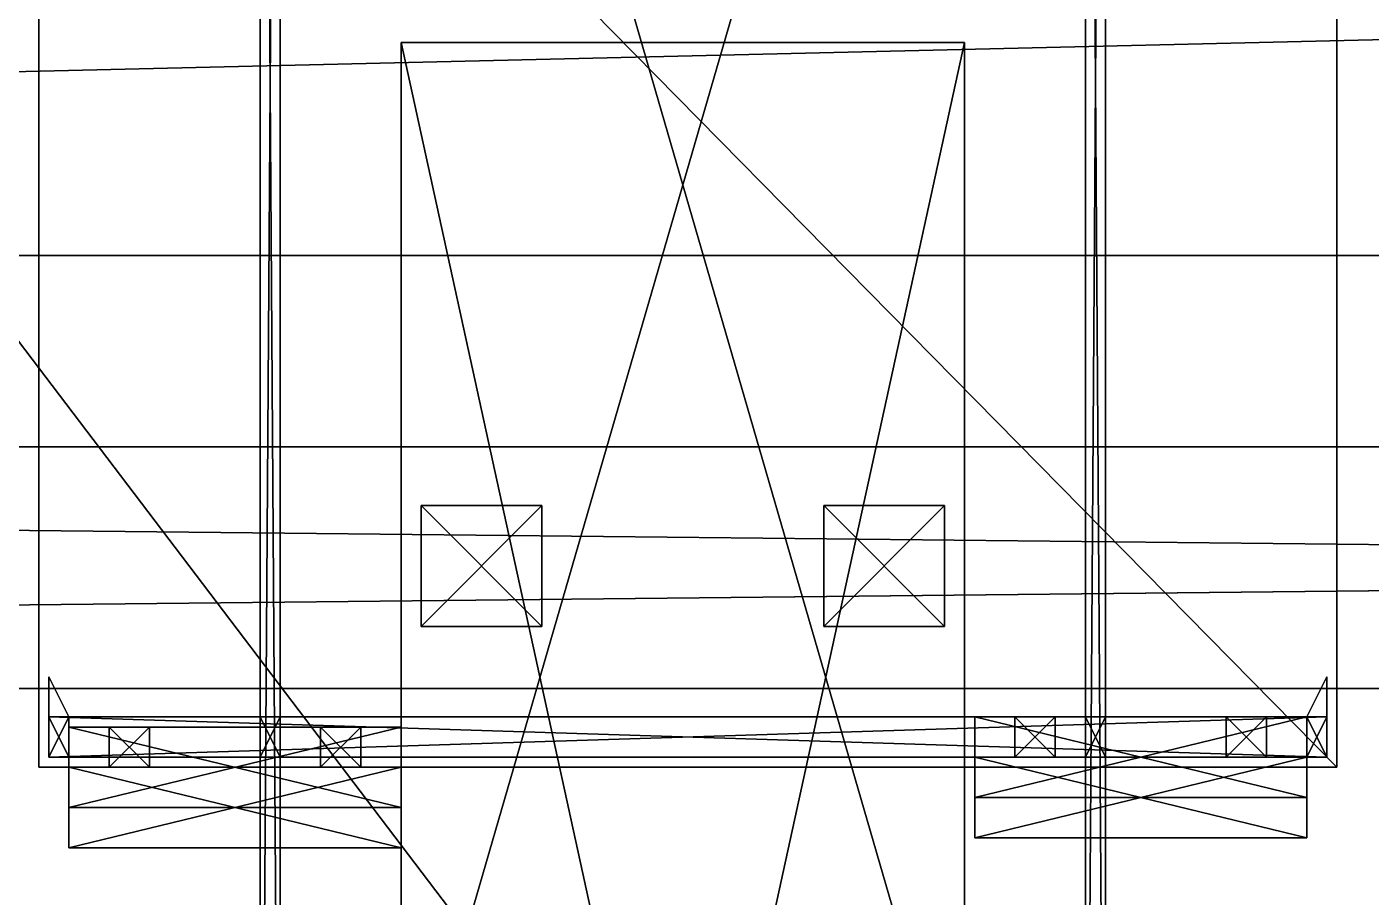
# Model space of a CAD drawing. Extents: x -6144 to 9632, y -5120 to 9632.
# Drawn here: x -1374.5 to -1240.9, y -1492.7 to -1406.3 of the extents above; entities that cross this region are included whole.
import ezdxf

# ---------------------------------------------------------------- set-up
doc = ezdxf.new("R2010")
doc.units = 0

msp = doc.modelspace()

# ---------------------------------------------------------------- meshes
at = {"layer": 'OBJECT001', "color": 50}
mesh = msp.add_polyface(dxfattribs=at)
corners = [(-2233, -1429, 4992), (-2233, -1429, -10688), (-2155, -1351, -10688), (-2155, -1351, 4992), (-2155, -3769, 4992), (-2155, -3769, -10688), (-2233, -3691, -10688), (-2233, -3691, 4992), (185, -3691, 4992), (185, -3691, -10688), (107, -3769, -10688), (107, -3769, 4992), (107, -1351, 4992), (107, -1351, -10688), (185, -1429, -10688), (185, -1429, 4992)]
mesh.append_faces([[corners[k] for k in face] for face in [(1, 3, 0), (5, 7, 4), (9, 11, 8), (13, 15, 12), (6, 0, 7), (14, 8, 15), (10, 4, 11), (2, 12, 3), (1, 13, 2), (11, 15, 8)]], dxfattribs={"vtx0": -1})
mesh.append_faces([[corners[k] for k in face] for face in [(1, 5, 10), (1, 10, 9), (1, 9, 14), (1, 14, 13), (11, 7, 0), (11, 0, 3), (11, 3, 12), (11, 12, 15)]], dxfattribs={"vtx0": -1, "vtx2": -1})
mesh.append_faces([[corners[k] for k in face] for face in [(1, 2, 3), (5, 6, 7), (9, 10, 11), (13, 14, 15), (6, 1, 0), (14, 9, 8), (10, 5, 4), (2, 13, 12), (1, 6, 5), (11, 4, 7)]], dxfattribs={"vtx2": -1})
at = {"layer": 'OBJECT089', "color": 50}
mesh = msp.add_polyface(dxfattribs=at)
corners = [(-2155, -1376, -11328), (-2155, -1429, -11328), (107, -1429, -11328), (107, -1376, -11328), (-2155, -1429, -10656), (-2155, -1376, -10656), (107, -1376, -10656), (107, -1429, -10656)]
mesh.append_faces([[corners[k] for k in face] for face in [(1, 3, 0), (5, 7, 4), (0, 4, 1), (2, 6, 3), (1, 7, 2), (3, 5, 0)]], dxfattribs={"vtx0": -1})
mesh.append_faces([[corners[k] for k in face] for face in [(1, 2, 3), (5, 6, 7), (0, 5, 4), (2, 7, 6), (1, 4, 7), (3, 6, 5)]], dxfattribs={"vtx2": -1})
at = {"layer": 'OBJECT1059', "color": 50}
mesh = msp.add_polyface(dxfattribs=at)
corners = [(-1335.320068, -1465.828125, 5147.75), (-1335.320068, -1465.828125, 5119.75), (-1335.320068, -1453.828979, 5119.75), (-1335.320068, -1453.828979, 5147.75), (-1323.320068, -1453.829102, 5147.75), (-1323.320068, -1453.829102, 5119.75), (-1323.320068, -1465.828125, 5119.75), (-1323.320068, -1465.828125, 5147.75)]
mesh.append_faces([[corners[k] for k in face] for face in [(1, 3, 0), (5, 7, 4), (6, 0, 7), (2, 4, 3), (1, 5, 2), (3, 7, 0)]], dxfattribs={"vtx0": -1})
mesh.append_faces([[corners[k] for k in face] for face in [(1, 2, 3), (5, 6, 7), (6, 1, 0), (2, 5, 4), (1, 6, 5), (3, 4, 7)]], dxfattribs={"vtx2": -1})
at = {"layer": 'OBJECT1070', "color": 50}
mesh = msp.add_polyface(dxfattribs=at)
corners = [(-1280.320068, -1482.8302, 5135.75), (-1280.320068, -1482.8302, 5131.75), (-1280.320068, -1474.828979, 5131.746094), (-1280.320068, -1474.828979, 5135.75), (-1247.320068, -1474.829102, 5135.75), (-1247.320068, -1474.829102, 5131.75), (-1247.320068, -1482.829956, 5131.746094), (-1247.320068, -1482.829956, 5135.75)]
mesh.append_faces([[corners[k] for k in face] for face in [(1, 3, 0), (5, 7, 4), (6, 0, 7), (2, 4, 3), (1, 5, 2), (3, 7, 0)]], dxfattribs={"vtx0": -1})
mesh.append_faces([[corners[k] for k in face] for face in [(1, 2, 3), (5, 6, 7), (6, 1, 0), (2, 5, 4), (1, 6, 5), (3, 4, 7)]], dxfattribs={"vtx2": -1})
at = {"layer": 'OBJECT1149', "color": 50}
mesh = msp.add_polyface(dxfattribs=at)
corners = [(-1366.320068, -1479.828125, 5147.75), (-1366.320068, -1479.828125, 5115.75), (-1366.320068, -1475.828979, 5115.753906), (-1366.320068, -1475.828979, 5147.75), (-1362.320068, -1475.829102, 5147.75), (-1362.320068, -1475.829102, 5115.75), (-1362.320068, -1479.828125, 5115.753906), (-1362.320068, -1479.828125, 5147.75)]
mesh.append_faces([[corners[k] for k in face] for face in [(1, 3, 0), (5, 7, 4), (6, 0, 7), (2, 4, 3), (1, 5, 2), (3, 7, 0)]], dxfattribs={"vtx0": -1})
mesh.append_faces([[corners[k] for k in face] for face in [(1, 2, 3), (5, 6, 7), (6, 1, 0), (2, 5, 4), (1, 6, 5), (3, 4, 7)]], dxfattribs={"vtx2": -1})
at = {"layer": 'OBJECT1171', "color": 50}
mesh = msp.add_polyface(dxfattribs=at)
corners = [(-1372.320068, -1478.82605, 5247.75), (-1372.320068, -1478.82605, 5151.75), (-1372.320068, -1474.828979, 5151.746094), (-1372.320068, -1474.828979, 5247.75), (-1370.320068, -1474.829102, 5247.75), (-1370.320068, -1474.829102, 5151.75), (-1370.320068, -1478.826294, 5151.746094), (-1370.320068, -1478.826294, 5247.75)]
mesh.append_faces([[corners[k] for k in face] for face in [(1, 3, 0), (5, 7, 4), (6, 0, 7), (2, 4, 3), (1, 5, 2), (3, 7, 0)]], dxfattribs={"vtx0": -1})
mesh.append_faces([[corners[k] for k in face] for face in [(1, 2, 3), (5, 6, 7), (6, 1, 0), (2, 5, 4), (1, 6, 5), (3, 4, 7)]], dxfattribs={"vtx2": -1})
at = {"layer": 'OBJECT1222', "color": 50}
mesh = msp.add_polyface(dxfattribs=at)
corners = [(-2160, -1472, 5120), (-2160, -1472, 5112), (-2160, -1448, 5112), (-2160, -1448, 5120), (112, -1448, 5120), (112, -1448, 5112), (112, -1472, 5112), (112, -1472, 5120)]
mesh.append_faces([[corners[k] for k in face] for face in [(1, 3, 0), (5, 7, 4), (6, 0, 7), (2, 4, 3), (1, 5, 2), (3, 7, 0)]], dxfattribs={"vtx0": -1})
mesh.append_faces([[corners[k] for k in face] for face in [(1, 2, 3), (5, 6, 7), (6, 1, 0), (2, 5, 4), (1, 6, 5), (3, 4, 7)]], dxfattribs={"vtx2": -1})
at = {"layer": 'OBJECT1227', "color": 50}
mesh = msp.add_polyface(dxfattribs=at)
corners = [(-1276.320068, -1478.82605, 5147.75), (-1276.320068, -1478.82605, 5115.75), (-1276.320068, -1474.828979, 5115.753906), (-1276.320068, -1474.828979, 5147.75), (-1272.320068, -1474.829102, 5147.75), (-1272.320068, -1474.829102, 5115.75), (-1272.320068, -1478.826294, 5115.753906), (-1272.320068, -1478.826294, 5147.75)]
mesh.append_faces([[corners[k] for k in face] for face in [(1, 3, 0), (5, 7, 4), (6, 0, 7), (2, 4, 3), (1, 5, 2), (3, 7, 0)]], dxfattribs={"vtx0": -1})
mesh.append_faces([[corners[k] for k in face] for face in [(1, 2, 3), (5, 6, 7), (6, 1, 0), (2, 5, 4), (1, 6, 5), (3, 4, 7)]], dxfattribs={"vtx2": -1})
at = {"layer": 'OBJECT1272', "color": 50}
mesh = msp.add_polyface(dxfattribs=at)
corners = [(-1255.320068, -1478.82605, 5147.75), (-1255.320068, -1478.82605, 5115.75), (-1255.320068, -1474.828979, 5115.753906), (-1255.320068, -1474.828979, 5147.75), (-1251.320068, -1474.829102, 5147.75), (-1251.320068, -1474.829102, 5115.75), (-1251.320068, -1478.826294, 5115.753906), (-1251.320068, -1478.826294, 5147.75)]
mesh.append_faces([[corners[k] for k in face] for face in [(1, 3, 0), (5, 7, 4), (6, 0, 7), (2, 4, 3), (1, 5, 2), (3, 7, 0)]], dxfattribs={"vtx0": -1})
mesh.append_faces([[corners[k] for k in face] for face in [(1, 2, 3), (5, 6, 7), (6, 1, 0), (2, 5, 4), (1, 6, 5), (3, 4, 7)]], dxfattribs={"vtx2": -1})
at = {"layer": 'OBJECT1273', "color": 50}
mesh = msp.add_polyface(dxfattribs=at)
corners = [(-1269.320068, -1478.82605, 5255.75), (-1269.320068, -1478.82605, 5251.75), (-1269.320068, -1474.828979, 5251.753906), (-1269.320068, -1474.828979, 5255.75), (-1267.320068, -1474.829102, 5255.75), (-1267.320068, -1474.829102, 5251.75), (-1267.320068, -1478.826294, 5251.753906), (-1267.320068, -1478.826294, 5255.75)]
mesh.append_faces([[corners[k] for k in face] for face in [(1, 3, 0), (5, 7, 4), (6, 0, 7), (2, 4, 3), (1, 5, 2), (3, 7, 0)]], dxfattribs={"vtx0": -1})
mesh.append_faces([[corners[k] for k in face] for face in [(1, 2, 3), (5, 6, 7), (6, 1, 0), (2, 5, 4), (1, 6, 5), (3, 4, 7)]], dxfattribs={"vtx2": -1})
at = {"layer": 'OBJECT1301', "color": 50}
mesh = msp.add_polyface(dxfattribs=at)
corners = [(-1351.320068, -1559.828125, 5259.75), (-1351.320068, -1559.828125, 5255.75), (-1351.320068, -1264.828979, 5255.75), (-1351.320068, -1264.828979, 5259.75), (-1349.320068, -1264.829102, 5259.75), (-1349.320068, -1264.829102, 5255.75), (-1349.320068, -1559.828125, 5255.75), (-1349.320068, -1559.828125, 5259.75)]
mesh.append_faces([[corners[k] for k in face] for face in [(1, 3, 0), (5, 7, 4), (6, 0, 7), (2, 4, 3), (1, 5, 2), (3, 7, 0)]], dxfattribs={"vtx0": -1})
mesh.append_faces([[corners[k] for k in face] for face in [(1, 2, 3), (5, 6, 7), (6, 1, 0), (2, 5, 4), (1, 6, 5), (3, 4, 7)]], dxfattribs={"vtx2": -1})
at = {"layer": 'OBJECT1317', "color": 50}
mesh = msp.add_polyface(dxfattribs=at)
corners = [(-1370.320068, -1483.82605, 5135.75), (-1370.320068, -1483.82605, 5131.75), (-1370.320068, -1475.828979, 5131.746094), (-1370.320068, -1475.828979, 5135.75), (-1337.320068, -1475.829102, 5135.75), (-1337.320068, -1475.829102, 5131.75), (-1337.320068, -1483.826294, 5131.746094), (-1337.320068, -1483.826294, 5135.75)]
mesh.append_faces([[corners[k] for k in face] for face in [(1, 3, 0), (5, 7, 4), (6, 0, 7), (2, 4, 3), (1, 5, 2), (3, 7, 0)]], dxfattribs={"vtx0": -1})
mesh.append_faces([[corners[k] for k in face] for face in [(1, 2, 3), (5, 6, 7), (6, 1, 0), (2, 5, 4), (1, 6, 5), (3, 4, 7)]], dxfattribs={"vtx2": -1})
at = {"layer": 'OBJECT1342', "color": 50}
mesh = msp.add_polyface(dxfattribs=at)
corners = [(-1349.320068, -1559.828125, 5259.75), (-1349.320068, -1559.828125, 5255.75), (-1349.320068, -1284.129517, 5255.75), (-1349.320068, -1284.129517, 5259.75), (-1269.320068, -1284.129517, 5259.75), (-1269.320068, -1284.129517, 5255.75), (-1269.320068, -1559.828125, 5255.75), (-1269.320068, -1559.828125, 5259.75)]
mesh.append_faces([[corners[k] for k in face] for face in [(1, 3, 0), (5, 7, 4), (6, 0, 7), (2, 4, 3), (1, 5, 2), (3, 7, 0)]], dxfattribs={"vtx0": -1})
mesh.append_faces([[corners[k] for k in face] for face in [(1, 2, 3), (5, 6, 7), (6, 1, 0), (2, 5, 4), (1, 6, 5), (3, 4, 7)]], dxfattribs={"vtx2": -1})
at = {"layer": 'OBJECT1384', "color": 50}
mesh = msp.add_polyface(dxfattribs=at)
corners = [(-1345.320068, -1479.828125, 5147.75), (-1345.320068, -1479.828125, 5115.75), (-1345.320068, -1475.828979, 5115.753906), (-1345.320068, -1475.828979, 5147.75), (-1341.320068, -1475.829102, 5147.75), (-1341.320068, -1475.829102, 5115.75), (-1341.320068, -1479.828125, 5115.753906), (-1341.320068, -1479.828125, 5147.75)]
mesh.append_faces([[corners[k] for k in face] for face in [(1, 3, 0), (5, 7, 4), (6, 0, 7), (2, 4, 3), (1, 5, 2), (3, 7, 0)]], dxfattribs={"vtx0": -1})
mesh.append_faces([[corners[k] for k in face] for face in [(1, 2, 3), (5, 6, 7), (6, 1, 0), (2, 5, 4), (1, 6, 5), (3, 4, 7)]], dxfattribs={"vtx2": -1})
at = {"layer": 'OBJECT1414', "color": 50}
mesh = msp.add_polyface(dxfattribs=at)
corners = [(-1283.320313, -1465.829956, 5119.75), (-1295.324219, -1465.829956, 5119.75), (-1295.320313, -1465.829956, 5147.75), (-1283.320068, -1465.829956, 5147.75), (-1295.320313, -1453.829956, 5119.75), (-1283.320068, -1453.829956, 5119.75), (-1283.320313, -1453.829956, 5147.75), (-1295.324219, -1453.829956, 5147.75)]
mesh.append_faces([[corners[k] for k in face] for face in [(1, 3, 0), (5, 7, 4), (4, 0, 5), (2, 6, 3), (1, 7, 2), (5, 3, 6)]], dxfattribs={"vtx0": -1})
mesh.append_faces([[corners[k] for k in face] for face in [(1, 2, 3), (5, 6, 7), (4, 1, 0), (2, 7, 6), (1, 4, 7), (5, 0, 3)]], dxfattribs={"vtx2": -1})
at = {"layer": 'OBJECT1559', "color": 50}
mesh = msp.add_polyface(dxfattribs=at)
corners = [(-1373.320313, -1348.829956, 5147.75), (-1244.320068, -1348.829956, 5147.75), (-1244.320313, -1348.829956, 5151.75), (-1373.320313, -1348.829956, 5151.75), (-1373.320313, -1479.829956, 5147.75), (-1244.320313, -1479.828125, 5147.75), (-1373.320313, -1479.828125, 5151.75), (-1244.320068, -1479.829956, 5151.75)]
mesh.append_faces([[corners[k] for k in face] for face in [(1, 3, 0), (0, 5, 1), (3, 7, 6), (0, 6, 4), (1, 7, 2), (4, 7, 5)]], dxfattribs={"vtx0": -1})
mesh.append_faces([[corners[k] for k in face] for face in [(1, 2, 3), (0, 4, 5), (3, 2, 7), (0, 3, 6), (1, 5, 7), (4, 6, 7)]], dxfattribs={"vtx2": -1})
at = {"layer": 'OBJECT1564', "color": 50}
mesh = msp.add_polyface(dxfattribs=at)
corners = [(-1267.320068, -1263.859741, 5259.75), (-1267.320068, -1263.859741, 5255.75), (-1267.320068, -1559.828125, 5255.75), (-1267.320068, -1559.828125, 5259.75), (-1269.320068, -1559.829956, 5255.75), (-1269.320313, -1559.829956, 5259.75), (-1269.320313, -1263.860107, 5255.75), (-1269.320068, -1263.860107, 5259.75)]
mesh.append_faces([[corners[k] for k in face] for face in [(1, 3, 0), (2, 5, 3), (1, 7, 6), (2, 6, 4), (0, 5, 7), (4, 7, 5)]], dxfattribs={"vtx0": -1})
mesh.append_faces([[corners[k] for k in face] for face in [(1, 2, 3), (2, 4, 5), (1, 0, 7), (2, 1, 6), (0, 3, 5), (4, 6, 7)]], dxfattribs={"vtx2": -1})
at = {"layer": 'OBJECT1568', "color": 50}
mesh = msp.add_polyface(dxfattribs=at)
corners = [(-1370.320068, -1487.8302, 5119.75), (-1370.320068, -1487.8302, 5115.75), (-1370.320068, -1479.828979, 5115.753906), (-1370.320068, -1479.828979, 5119.75), (-1337.320068, -1479.829102, 5119.75), (-1337.320068, -1479.829102, 5115.75), (-1337.320068, -1487.829956, 5115.753906), (-1337.320068, -1487.829956, 5119.75)]
mesh.append_faces([[corners[k] for k in face] for face in [(1, 3, 0), (5, 7, 4), (6, 0, 7), (2, 4, 3), (1, 5, 2), (3, 7, 0)]], dxfattribs={"vtx0": -1})
mesh.append_faces([[corners[k] for k in face] for face in [(1, 2, 3), (5, 6, 7), (6, 1, 0), (2, 5, 4), (1, 6, 5), (3, 4, 7)]], dxfattribs={"vtx2": -1})
at = {"layer": 'OBJECT1589', "color": 50}
mesh = msp.add_polyface(dxfattribs=at)
corners = [(-1247.320068, -1478.82605, 5247.75), (-1247.320068, -1478.82605, 5151.75), (-1247.320068, -1474.828979, 5151.746094), (-1247.320068, -1474.828979, 5247.75), (-1245.320068, -1474.829102, 5247.75), (-1245.320068, -1474.829102, 5151.75), (-1245.320068, -1478.826294, 5151.746094), (-1245.320068, -1478.826294, 5247.75)]
mesh.append_faces([[corners[k] for k in face] for face in [(1, 3, 0), (5, 7, 4), (6, 0, 7), (2, 4, 3), (1, 5, 2), (3, 7, 0)]], dxfattribs={"vtx0": -1})
mesh.append_faces([[corners[k] for k in face] for face in [(1, 2, 3), (5, 6, 7), (6, 1, 0), (2, 5, 4), (1, 6, 5), (3, 4, 7)]], dxfattribs={"vtx2": -1})
at = {"layer": 'OBJECT1613', "color": 50}
mesh = msp.add_polyface(dxfattribs=at)
corners = [(107, -1351.011719, 4992), (-2155, -1351.011597, 4992), (-2155, -1429, 4992), (107, -1429, 4992), (-2155, -1429, 5134), (107, -1429, 5134)]
mesh.append_faces([[corners[k] for k in face] for face in [(1, 4, 2), (0, 3, 5)]])
mesh.append_faces([[corners[k] for k in face] for face in [(1, 3, 0), (1, 5, 4), (2, 5, 3)]], dxfattribs={"vtx0": -1})
mesh.append_faces([[corners[k] for k in face] for face in [(1, 2, 3), (1, 0, 5), (2, 4, 5)]], dxfattribs={"vtx2": -1})
at = {"layer": 'OBJECT1620', "color": 50}
mesh = msp.add_polyface(dxfattribs=at)
corners = [(-1372.320313, -1478.828125, 5251.75), (-1372.320313, -1474.829956, 5251.75), (-1245.32019, -1474.828125, 5251.75), (-1245.32019, -1478.824219, 5251.75), (-1372.320068, -1474.828125, 5247.75), (-1372.320068, -1478.824219, 5247.75), (-1245.320068, -1478.828125, 5247.75), (-1245.320068, -1474.829956, 5247.75)]
mesh.append_faces([[corners[k] for k in face] for face in [(1, 3, 0), (1, 5, 4), (3, 7, 6), (0, 6, 5), (2, 4, 7), (5, 7, 4)]], dxfattribs={"vtx0": -1})
mesh.append_faces([[corners[k] for k in face] for face in [(1, 2, 3), (1, 0, 5), (3, 2, 7), (0, 3, 6), (2, 1, 4), (5, 6, 7)]], dxfattribs={"vtx2": -1})
at = {"layer": 'OBJECT181', "color": 50}
mesh = msp.add_polyface(dxfattribs=at)
corners = [(-2304, -1280, -11360), (2304, -1280, -11360), (2304, -1280, -11328), (-2304, -1280, -11328), (-2304, -4224, -11360), (2304, -4224, -11360), (-2304, -4224, -11328), (2304, -4224, -11328)]
mesh.append_faces([[corners[k] for k in face] for face in [(1, 3, 0), (0, 5, 1), (3, 7, 6), (0, 6, 4), (1, 7, 2), (4, 7, 5)]], dxfattribs={"vtx0": -1})
mesh.append_faces([[corners[k] for k in face] for face in [(1, 2, 3), (0, 4, 5), (3, 2, 7), (0, 3, 6), (1, 5, 7), (4, 6, 7)]], dxfattribs={"vtx2": -1})
at = {"layer": 'OBJECT256', "color": 50}
mesh = msp.add_polyface(dxfattribs=at)
corners = [(-1337.320068, -1663.8302, 5215.75), (-1337.320068, -1663.8302, 5151.75), (-1337.320068, -1407.828979, 5151.746094), (-1337.320068, -1407.828979, 5215.75), (-1281.320068, -1407.829102, 5215.75), (-1281.320068, -1407.829102, 5151.75), (-1281.320068, -1663.829956, 5151.746094), (-1281.320068, -1663.829956, 5215.75)]
mesh.append_faces([[corners[k] for k in face] for face in [(1, 3, 0), (5, 7, 4), (6, 0, 7), (2, 4, 3), (1, 5, 2), (3, 7, 0)]], dxfattribs={"vtx0": -1})
mesh.append_faces([[corners[k] for k in face] for face in [(1, 2, 3), (5, 6, 7), (6, 1, 0), (2, 5, 4), (1, 6, 5), (3, 4, 7)]], dxfattribs={"vtx2": -1})
at = {"layer": 'OBJECT354', "color": 50}
mesh = msp.add_polyface(dxfattribs=at)
corners = [(-2155, -3691, 5104), (-2155, -3691, 4992), (-2155, -1429, 4992), (-2155, -1429, 5104), (107, -1429, 5104), (107, -1429, 4992), (107, -3691, 4992), (107, -3691, 5104)]
mesh.append_faces([[corners[k] for k in face] for face in [(1, 3, 0), (5, 7, 4), (6, 0, 7), (2, 4, 3), (1, 5, 2), (3, 7, 0)]], dxfattribs={"vtx0": -1})
mesh.append_faces([[corners[k] for k in face] for face in [(1, 2, 3), (5, 6, 7), (6, 1, 0), (2, 5, 4), (1, 6, 5), (3, 4, 7)]], dxfattribs={"vtx2": -1})
at = {"layer": 'OBJECT355', "color": 50}
mesh = msp.add_polyface(dxfattribs=at)
corners = [(-6144, -5120, 9664), (-6144, -5120, 9408), (-6144, 3840, 9408), (-6144, 3840, 9664), (2560, 3840, 9664), (2560, 3840, 9408), (2560, -5120, 9408), (2560, -5120, 9664)]
mesh.append_faces([[corners[k] for k in face] for face in [(1, 3, 0), (5, 7, 4), (6, 0, 7), (2, 4, 3), (1, 5, 2), (3, 7, 0)]], dxfattribs={"vtx0": -1})
mesh.append_faces([[corners[k] for k in face] for face in [(1, 2, 3), (5, 6, 7), (6, 1, 0), (2, 5, 4), (1, 6, 5), (3, 4, 7)]], dxfattribs={"vtx2": -1})
at = {"layer": 'OBJECT356', "color": 50}
mesh = msp.add_polyface(dxfattribs=at)
corners = [(2560, -5120, -11616), (-6144, -5120, -11616), (-6144, -5120, -11360), (2560, -5120, -11360), (-6144, 3840, -11616), (2560, 3840, -11616), (2560, 3840, -11360), (-6144, 3840, -11360)]
mesh.append_faces([[corners[k] for k in face] for face in [(1, 3, 0), (5, 7, 4), (4, 0, 5), (2, 6, 3), (1, 7, 2), (5, 3, 6)]], dxfattribs={"vtx0": -1})
mesh.append_faces([[corners[k] for k in face] for face in [(1, 2, 3), (5, 6, 7), (4, 1, 0), (2, 7, 6), (1, 4, 7), (5, 0, 3)]], dxfattribs={"vtx2": -1})
at = {"layer": 'OBJECT572', "color": 50}
mesh = msp.add_polyface(dxfattribs=at)
corners = [(-1245.320313, -1470.828125, 5151.75), (-1247.320923, -1474.829956, 5151.75), (-1245.320313, -1474.828125, 5151.75), (-1247.3125, -1474.828125, 5247.75), (-1245.320313, -1470.84375, 5247.75), (-1245.320313, -1474.829956, 5247.75)]
mesh.append_faces([[corners[k] for k in face] for face in [(1, 2, 0), (4, 5, 3)]])
mesh.append_faces([[corners[k] for k in face] for face in [(0, 3, 1), (2, 4, 0), (1, 5, 2)]], dxfattribs={"vtx0": -1})
mesh.append_faces([[corners[k] for k in face] for face in [(0, 4, 3), (2, 5, 4), (1, 3, 5)]], dxfattribs={"vtx2": -1})
at = {"layer": 'OBJECT575', "color": 50}
mesh = msp.add_polyface(dxfattribs=at)
corners = [(-1370.322266, -1474.828125, 5151.75), (-1372.320313, -1470.832031, 5151.75), (-1372.320313, -1474.829956, 5151.75), (-1372.318359, -1474.828125, 5247.75), (-1372.318359, -1470.828125, 5247.75), (-1370.317993, -1474.829956, 5247.75)]
mesh.append_faces([[corners[k] for k in face] for face in [(1, 2, 0), (4, 5, 3)]])
mesh.append_faces([[corners[k] for k in face] for face in [(0, 4, 1), (1, 3, 2), (2, 5, 0)]], dxfattribs={"vtx0": -1})
mesh.append_faces([[corners[k] for k in face] for face in [(0, 5, 4), (1, 4, 3), (2, 3, 5)]], dxfattribs={"vtx2": -1})
at = {"layer": 'OBJECT734', "color": 50}
mesh = msp.add_polyface(dxfattribs=at)
corners = [(-5888, -4864, -320), (-5888, -4864, -576), (-5888, 3584, -576), (-5888, 3584, -320), (2304, 3584, -320), (2304, 3584, -576), (2304, -4864, -576), (2304, -4864, -320)]
mesh.append_faces([[corners[k] for k in face] for face in [(1, 3, 0), (5, 7, 4), (6, 0, 7), (2, 4, 3), (1, 5, 2), (3, 7, 0)]], dxfattribs={"vtx0": -1})
mesh.append_faces([[corners[k] for k in face] for face in [(1, 2, 3), (5, 6, 7), (6, 1, 0), (2, 5, 4), (1, 6, 5), (3, 4, 7)]], dxfattribs={"vtx2": -1})
at = {"layer": 'OBJECT864', "color": 50}
mesh = msp.add_polyface(dxfattribs=at)
corners = [(-2368, -3264, -11263.597656), (-2368, -3264, -11327.597656), (-2368, -1216, -11327.597656), (-2368, -1216, -11263.599609), (320, -1216, -11263.597656), (320, -1216, -11327.597656), (320, -3264, -11327.597656), (320, -3264, -11263.599609)]
mesh.append_faces([[corners[k] for k in face] for face in [(1, 3, 0), (5, 7, 4), (6, 0, 7), (2, 4, 3), (1, 5, 2), (3, 7, 0)]], dxfattribs={"vtx0": -1})
mesh.append_faces([[corners[k] for k in face] for face in [(1, 2, 3), (5, 6, 7), (6, 1, 0), (2, 5, 4), (1, 6, 5), (3, 4, 7)]], dxfattribs={"vtx2": -1})
at = {"layer": 'OBJECT902', "color": 50}
mesh = msp.add_polyface(dxfattribs=at)
corners = [(-4608, -3584, -10496), (-4608, -3584, -11336), (-4608, 2816, -11336), (-4608, 2816, -10496), (256, 2816, -10496), (256, 2816, -11336), (256, -3584, -11336), (256, -3584, -10496)]
mesh.append_faces([[corners[k] for k in face] for face in [(1, 3, 0), (5, 7, 4), (6, 0, 7), (2, 4, 3), (1, 5, 2), (3, 7, 0)]], dxfattribs={"vtx0": -1})
mesh.append_faces([[corners[k] for k in face] for face in [(1, 2, 3), (5, 6, 7), (6, 1, 0), (2, 5, 4), (1, 6, 5), (3, 4, 7)]], dxfattribs={"vtx2": -1})
at = {"layer": 'OBJECT985', "color": 50}
mesh = msp.add_polyface(dxfattribs=at)
corners = [(-1351.320068, -1478.82605, 5255.75), (-1351.320068, -1478.82605, 5251.75), (-1351.320068, -1474.828979, 5251.753906), (-1351.320068, -1474.828979, 5255.75), (-1349.320068, -1474.829102, 5255.75), (-1349.320068, -1474.829102, 5251.75), (-1349.320068, -1478.826294, 5251.753906), (-1349.320068, -1478.826294, 5255.75)]
mesh.append_faces([[corners[k] for k in face] for face in [(1, 3, 0), (5, 7, 4), (6, 0, 7), (2, 4, 3), (1, 5, 2), (3, 7, 0)]], dxfattribs={"vtx0": -1})
mesh.append_faces([[corners[k] for k in face] for face in [(1, 2, 3), (5, 6, 7), (6, 1, 0), (2, 5, 4), (1, 6, 5), (3, 4, 7)]], dxfattribs={"vtx2": -1})
at = {"layer": 'OBJECT993', "color": 50}
mesh = msp.add_polyface(dxfattribs=at)
corners = [(-1280.322266, -1478.828125, 5115.75), (-1280.322266, -1486.828125, 5115.75), (-1247.32019, -1486.828125, 5115.75), (-1247.32019, -1478.829956, 5115.75), (-1280.322266, -1486.828125, 5119.75), (-1280.322266, -1478.829956, 5119.75), (-1247.32019, -1478.828125, 5119.75), (-1247.32019, -1486.828125, 5119.75)]
mesh.append_faces([[corners[k] for k in face] for face in [(1, 3, 0), (5, 7, 4), (0, 4, 1), (2, 6, 3), (1, 7, 2), (3, 5, 0)]], dxfattribs={"vtx0": -1})
mesh.append_faces([[corners[k] for k in face] for face in [(1, 2, 3), (5, 6, 7), (0, 5, 4), (2, 7, 6), (1, 4, 7), (3, 6, 5)]], dxfattribs={"vtx2": -1})

doc.saveas('drawing.dxf')
